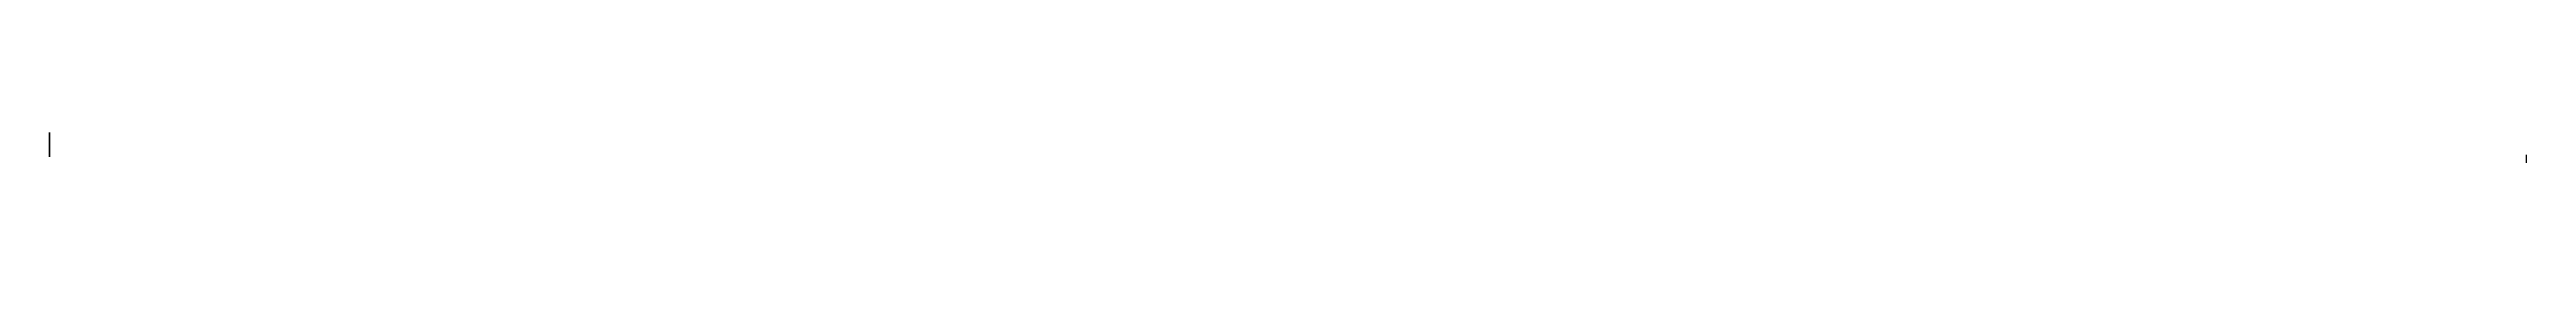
# Model space of a CAD drawing. Header units: metres. Extents: x -5.79 to 0, y -0.32 to -0.19.
import ezdxf

# ---------------------------------------------------------------- set-up
doc = ezdxf.new("R2010")
doc.units = ezdxf.units.M
doc.header["$MEASUREMENT"] = 0
doc.layers.add('Clopote', color=40, linetype='Continuous')
doc.layers.add('dim', color=30, linetype='Continuous')
doc.styles.get("Standard").update_dxf_attribs({"font": 'arial.ttf'})

msp = doc.modelspace()

# ---------------------------------------------------------------- linework, layer by layer
at = {"layer": 'Clopote', "extrusion": (-1, 0, 0), "elevation": 5.7873}
msp.add_lwpolyline([(0.2427, -5.5571, 0.161988), (0.2141, -5.5043, 0.161988), (0.1856, -5.5571)], format="xyb", close=True, dxfattribs=at)
at = {"layer": 'dim', "extrusion": (-1, 0, 0)}
for p, q in [((0, -0.2468, -5.5129), (0, -0.2383, -5.5182)), ((0, -0.2568, -5.5129), (0, -0.2468, -5.5129))]:
    msp.add_line(p, q, dxfattribs=at)
msp.add_solid([(0.2375, -5.5168), (0.2392, -5.5196), (0.2298, -5.5235)], dxfattribs=at)

# ---------------------------------------------------------------- texts
at = {"layer": 'dim', "extrusion": (-1, 0, 0), "insert": (0, -0.2914, -5.5129), "char_height": 0.01, "attachment_point": 5, "text_direction": (0, -1, 0)}
msp.add_mtext('\\A1;R0.0951', dxfattribs=at)

doc.saveas('drawing.dxf')
